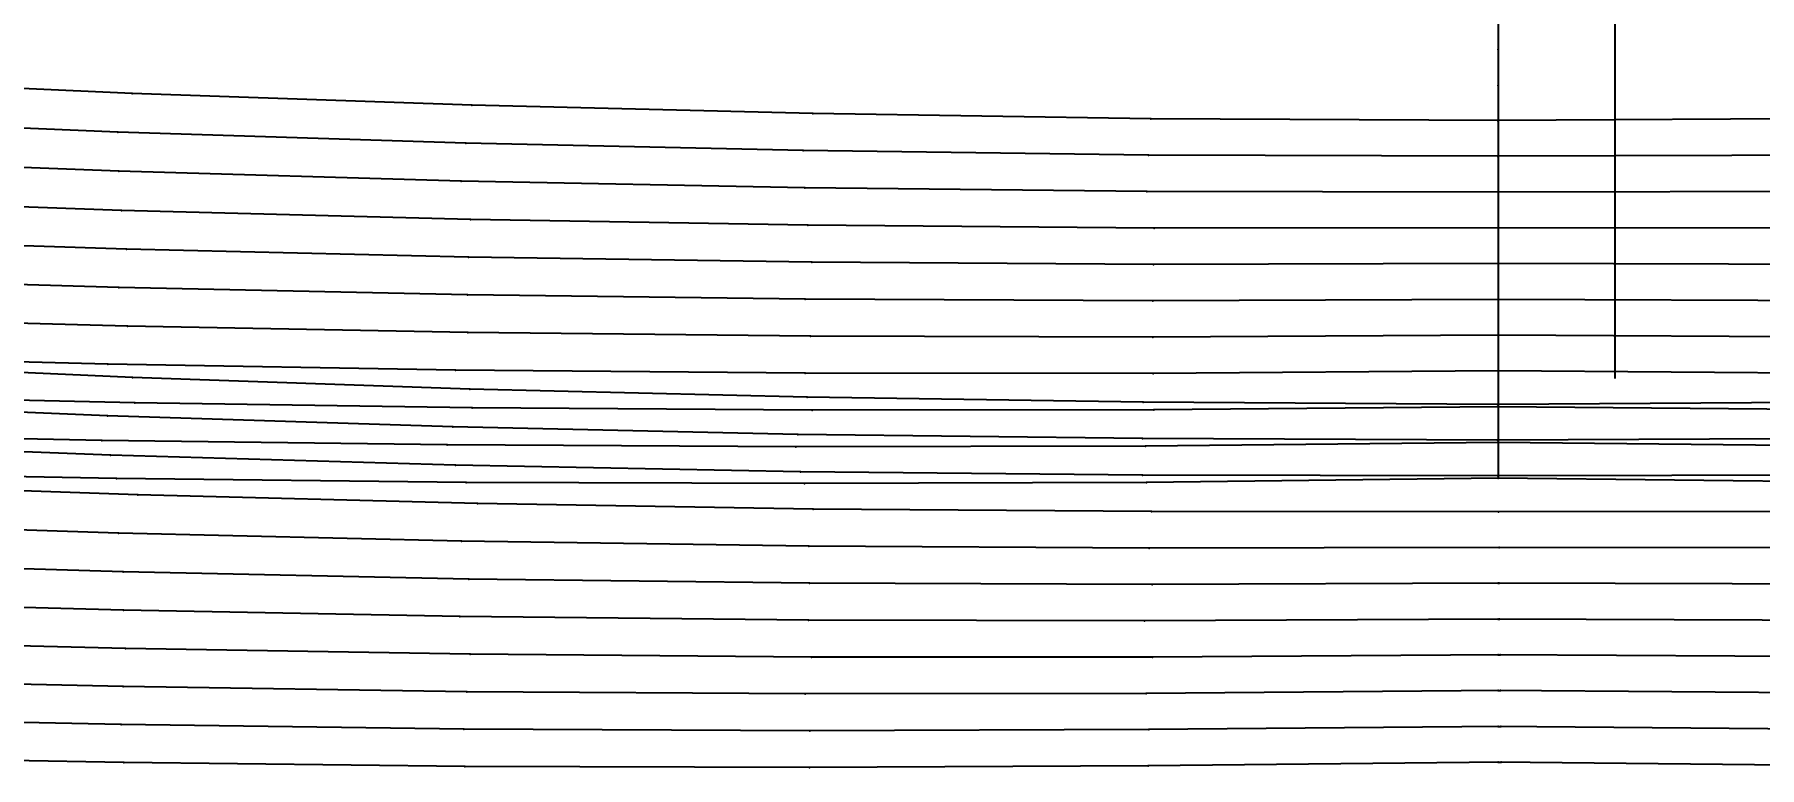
# Model space of a CAD drawing. Extents: x -2408 to 1029, y -526 to 2095.
# Drawn here: x 171.2 to 248.3, y 1360.6 to 1393.4 of the extents above; entities that cross this region are included whole.
import ezdxf

# ---------------------------------------------------------------- set-up
doc = ezdxf.new("R2010")
doc.units = 0

# ---------------------------------------------------------------- blocks, each defined once
blk = doc.blocks.new(' -30')
at = {"layer": '1'}
blk.add_lwpolyline([(-1.822108, 927.580418), (-16.794361, 925.711826), (-31.978719, 923.97667), (-46.98648, 922.420731), (-62.169353, 920.997894), (-77.205471, 919.740092), (-92.200495, 918.670787), (-107.263969, 917.80739), (-122.337368, 917.127779), (-137.399432, 916.603183), (-153.063196, 916.222007), (-168.182684, 916.006579), (-184.046402, 915.898361), (-184.074268, 915.898438), (-199.938067, 916.004481), (-214.971179, 916.217039), (-230.058452, 916.580001), (-245.141658, 917.098852), (-260.166828, 917.769134)], dxfattribs=at)
at = {"layer": '14'}
blk.add_lwpolyline([(-0.757536, 940.527919), (-15.940118, 938.605887), (-30.87374, 936.874205), (-46.092948, 935.272004), (-61.414536, 933.816243), (-76.664402, 932.52245), (-91.927384, 931.415126), (-107.365219, 930.517209), (-122.837829, 929.817914), (-138.044634, 929.296394), (-153.318469, 928.91942), (-168.467914, 928.682897), (-184.047356, 928.598633), (-184.047356, 928.598633), (-199.59272, 928.680167), (-214.717166, 928.914504), (-229.973089, 929.289697), (-245.16976, 929.809888), (-260.640927, 930.508343)], dxfattribs=at)
at = {"layer": '2'}
for p in [(-184.047356, 928.598633), (-184.047356, 928.598633), (-184.046402, 915.898361)]:
    blk.add_point(p, dxfattribs=at)
at = {"layer": '3'}
for p in [(-245.16976, 929.809888), (-229.973089, 929.289697), (-214.717166, 928.914504), (-199.59272, 928.680167), (-184.047356, 928.598633), (-245.141658, 917.098852), (-230.058452, 916.580001), (-214.971179, 916.217039), (-199.938067, 916.004481), (-184.074268, 915.898438)]:
    blk.add_point(p, dxfattribs=at)
at = {"layer": '4'}
for p in [(-184.047356, 928.598633), (-184.074268, 915.898438)]:
    blk.add_point(p, dxfattribs=at)
at = {"layer": '8'}
blk.add_lwpolyline([(-184.047356, 973.941116), (-184.047356, 958.07069), (-184.047356, 942.971393), (-184.047356, 928.598633)], dxfattribs=at)
blk = doc.blocks.new(' -31')
at = {"layer": '1'}
blk.add_lwpolyline([(-1.074514, 925.367278), (-16.06261, 923.572989), (-31.47287, 921.884902), (-46.493921, 920.393102), (-61.572107, 919.043186), (-76.619964, 917.846516), (-92.136863, 916.803973), (-107.210379, 916.000315), (-122.478068, 915.366588), (-137.565771, 914.888206), (-152.719418, 914.558583), (-168.281208, 914.372055), (-184.086952, 914.298553), (-184.086952, 914.298553), (-199.963252, 914.370587), (-215.375675, 914.554072), (-230.820305, 914.890663), (-246.261205, 915.384291), (-261.705159, 916.032831)], dxfattribs=at)
at = {"layer": '14'}
blk.add_lwpolyline([(-0.871421, 938.191961), (-15.893527, 936.374721), (-31.283849, 934.674336), (-46.339933, 933.166615), (-61.499473, 931.795298), (-76.583279, 930.582744), (-91.894587, 929.541931), (-106.931192, 928.727872), (-122.199121, 928.085378), (-137.775776, 927.593505), (-152.883698, 927.257584), (-168.372823, 927.050214), (-184.047356, 926.998444), (-184.047356, 926.998444), (-199.687344, 927.047208), (-215.150567, 927.252064), (-230.240265, 927.585927), (-245.805788, 928.076104), (-261.071262, 928.717405)], dxfattribs=at)
at = {"layer": '2'}
for p in [(-184.047356, 926.998444), (-184.047356, 926.998444), (-184.086952, 914.298553)]:
    blk.add_point(p, dxfattribs=at)
at = {"layer": '3'}
for p in [(-245.805788, 928.076104), (-230.240265, 927.585927), (-215.150567, 927.252064), (-199.687344, 927.047208), (-184.047356, 926.998444), (-246.261205, 915.384291), (-230.820305, 914.890663), (-215.375675, 914.554072), (-199.963252, 914.370587), (-184.086952, 914.298553)]:
    blk.add_point(p, dxfattribs=at)
at = {"layer": '4'}
for p in [(-184.047356, 926.998444), (-184.086952, 914.298553)]:
    blk.add_point(p, dxfattribs=at)
at = {"layer": '8'}
blk.add_lwpolyline([(-184.047356, 972.340927), (-184.047356, 956.470501), (-184.047356, 941.371204), (-184.047356, 926.998444)], dxfattribs=at)
blk = doc.blocks.new(' -32')
at = {"layer": '1'}
blk.add_lwpolyline([(0.117968, 923.23896), (-15.214274, 921.474065), (-30.522857, 919.862977), (-45.88647, 918.397328), (-60.859108, 917.114579), (-76.249028, 915.952396), (-91.588529, 914.980765), (-107.002695, 914.212389), (-122.425182, 913.622015), (-137.838376, 913.177954), (-153.26878, 912.883524), (-168.495711, 912.737804), (-184.061375, 912.698288), (-184.061375, 912.698288), (-199.962922, 912.737573), (-215.258527, 912.885019), (-230.699154, 913.181996), (-246.136612, 913.630204), (-261.623803, 914.227913)], dxfattribs=at)
at = {"layer": '14'}
blk.add_lwpolyline([(-0.029895, 936.012998), (-15.497729, 934.217485), (-30.698433, 932.609474), (-46.199172, 931.124613), (-61.159001, 929.831944), (-76.686469, 928.649492), (-91.799121, 927.689282), (-107.237239, 926.91538), (-122.846364, 926.31506), (-138.127724, 925.880585), (-153.461313, 925.582082), (-168.67062, 925.416402), (-184.047356, 925.398254), (-184.047356, 925.398254), (-199.764138, 925.415592), (-215.064354, 925.583533), (-230.450975, 925.885648), (-245.766268, 926.324945), (-261.398688, 926.931507)], dxfattribs=at)
at = {"layer": '2'}
for p in [(-184.047356, 925.398254), (-184.047356, 925.398254), (-184.061375, 912.698288)]:
    blk.add_point(p, dxfattribs=at)
at = {"layer": '3'}
for p in [(-245.766268, 926.324945), (-230.450975, 925.885648), (-215.064354, 925.583533), (-199.764138, 925.415592), (-184.047356, 925.398254), (-246.136612, 913.630204), (-230.699154, 913.181996), (-215.258527, 912.885019), (-199.962922, 912.737573), (-184.061375, 912.698288)]:
    blk.add_point(p, dxfattribs=at)
at = {"layer": '4'}
for p in [(-184.047356, 925.398254), (-184.061375, 912.698288)]:
    blk.add_point(p, dxfattribs=at)
at = {"layer": '8'}
blk.add_lwpolyline([(-184.047356, 970.740738), (-184.047356, 954.870277), (-184.047356, 939.770982), (-184.047356, 925.398254)], dxfattribs=at)
blk = doc.blocks.new(' -33')
at = {"layer": '1'}
blk.add_lwpolyline([(-1.2104, 920.84544), (-16.319175, 919.193337), (-31.48102, 917.677584), (-46.61768, 916.304625), (-62.01489, 915.05757), (-77.176336, 913.98838), (-92.187636, 913.108409), (-107.370381, 912.411744), (-122.542306, 911.879728), (-137.736157, 911.482347), (-152.932617, 911.226068), (-168.043829, 911.109881), (-184.035473, 911.098022), (-184.035473, 911.098022), (-199.560304, 911.104702), (-214.695056, 911.214872), (-229.713963, 911.461238), (-244.911545, 911.851821), (-260.047911, 912.375349)], dxfattribs=at)
at = {"layer": '14'}
blk.add_lwpolyline([(-0.109531, 933.755664), (-15.360405, 932.061884), (-30.334394, 930.546275), (-45.615075, 929.143712), (-61.002853, 927.87232), (-76.308229, 926.767637), (-91.848563, 925.843836), (-107.023669, 925.137568), (-122.364776, 924.591161), (-137.982656, 924.18576), (-153.09931, 923.925015), (-168.617599, 923.787093), (-184.047356, 923.798065), (-184.047356, 923.798065), (-199.442512, 923.783658), (-214.933856, 923.91853), (-230.030932, 924.176649), (-245.635748, 924.579705), (-260.97185, 925.124213)], dxfattribs=at)
at = {"layer": '2'}
for p in [(-184.047356, 923.798065), (-184.047356, 923.798065), (-184.035473, 911.098022)]:
    blk.add_point(p, dxfattribs=at)
at = {"layer": '3'}
for p in [(-245.635748, 924.579705), (-230.030932, 924.176649), (-214.933856, 923.91853), (-199.442512, 923.783658), (-184.047356, 923.798065), (-244.911545, 911.851821), (-229.713963, 911.461238), (-214.695056, 911.214872), (-199.560304, 911.104702), (-184.035473, 911.098022)]:
    blk.add_point(p, dxfattribs=at)
at = {"layer": '4'}
for p in [(-184.047356, 923.798065), (-184.035473, 911.098022)]:
    blk.add_point(p, dxfattribs=at)
at = {"layer": '8'}
blk.add_lwpolyline([(-184.047356, 969.140549), (-184.047356, 953.270088), (-184.047356, 938.170793), (-184.047356, 923.798065)], dxfattribs=at)
blk = doc.blocks.new(' -34')
at = {"layer": '1'}
blk.add_lwpolyline([(-1.122059, 918.654773), (-16.32217, 917.059944), (-31.483562, 915.612101), (-46.832805, 914.287485), (-62.019091, 913.117373), (-77.21644, 912.104717), (-92.353479, 911.275165), (-107.570233, 910.629647), (-122.678575, 910.145132), (-137.905092, 909.786411), (-153.296749, 909.562998), (-168.46217, 909.479386), (-184.012451, 909.49791), (-184.012451, 909.49791), (-199.658235, 909.475968), (-214.896668, 909.557674), (-230.427762, 909.782645), (-245.767545, 910.145196), (-261.292611, 910.647728)], dxfattribs=at)
at = {"layer": '14'}
blk.add_lwpolyline([(-0.484855, 931.500543), (-15.863097, 929.870438), (-30.874372, 928.422447), (-46.581734, 927.050923), (-61.031049, 925.917296), (-76.077343, 924.891031), (-91.358701, 924.039404), (-106.910165, 923.365122), (-122.582563, 922.852771), (-137.891952, 922.494479), (-153.272511, 922.263855), (-168.58151, 922.159106), (-184.047356, 922.197876), (-184.047356, 922.197876), (-199.478289, 922.155447), (-214.760284, 922.256951), (-230.120326, 922.484644), (-245.41609, 922.840358), (-261.082202, 923.350452)], dxfattribs=at)
at = {"layer": '2'}
for p in [(-184.047356, 922.197876), (-184.047356, 922.197876), (-184.012451, 909.49791)]:
    blk.add_point(p, dxfattribs=at)
at = {"layer": '3'}
for p in [(-245.41609, 922.840358), (-230.120326, 922.484644), (-214.760284, 922.256951), (-199.478289, 922.155447), (-184.047356, 922.197876), (-245.767545, 910.145196), (-230.427762, 909.782645), (-214.896668, 909.557674), (-199.658235, 909.475968), (-184.012451, 909.49791)]:
    blk.add_point(p, dxfattribs=at)
at = {"layer": '4'}
for p in [(-184.047356, 922.197876), (-184.012451, 909.49791)]:
    blk.add_point(p, dxfattribs=at)
at = {"layer": '8'}
blk.add_lwpolyline([(-184.047356, 967.540359), (-184.047356, 951.669899), (-184.047356, 936.570604), (-184.047356, 922.197876)], dxfattribs=at)
blk = doc.blocks.new(' -35')
at = {"layer": '1'}
blk.add_lwpolyline([(-1.331187, 916.461199), (-16.228949, 914.967156), (-31.448686, 913.574273), (-46.565287, 912.319465), (-61.807496, 911.199641), (-76.808087, 910.258563), (-92.071399, 909.476472), (-107.196256, 908.87852), (-122.494073, 908.426062), (-137.774086, 908.100987), (-153.145767, 907.908955), (-168.352186, 907.852574), (-184.046021, 907.897415), (-184.007549, 907.897491), (-199.53491, 907.848851), (-214.8672, 907.901487), (-230.101982, 908.087931), (-245.560677, 908.41424), (-261.00138, 908.870145)], dxfattribs=at)
at = {"layer": '14'}
blk.add_lwpolyline([(0.943787, 929.472944), (-14.151574, 927.926407), (-29.569388, 926.489421), (-45.099253, 925.179927), (-60.541408, 924.017085), (-75.99377, 923.020384), (-91.675127, 922.207711), (-106.895291, 921.598181), (-122.23912, 921.136723), (-137.854623, 920.806728), (-152.969878, 920.610716), (-168.561992, 920.532413), (-184.047356, 920.597687), (-184.047356, 920.597687), (-199.497536, 920.528545), (-215.061828, 920.60332), (-230.156451, 920.796217), (-245.757363, 921.123319), (-261.094105, 921.582282)], dxfattribs=at)
at = {"layer": '2'}
for p in [(-184.047356, 920.597687), (-184.047356, 920.597687), (-184.046021, 907.897415)]:
    blk.add_point(p, dxfattribs=at)
at = {"layer": '3'}
for p in [(-245.757363, 921.123319), (-230.156451, 920.796217), (-215.061828, 920.60332), (-199.497536, 920.528545), (-184.047356, 920.597687), (-245.560677, 908.41424), (-230.101982, 908.087931), (-214.8672, 907.901487), (-199.53491, 907.848851), (-184.007549, 907.897491)]:
    blk.add_point(p, dxfattribs=at)
at = {"layer": '4'}
for p in [(-184.047356, 920.597687), (-184.007549, 907.897491)]:
    blk.add_point(p, dxfattribs=at)
at = {"layer": '7'}
blk.add_line((-178.812504, 925.101852), (-178.812504, 961.312027), dxfattribs=at)
at = {"layer": '8'}
blk.add_lwpolyline([(-184.047356, 965.94017), (-184.047356, 950.06971), (-184.047356, 934.970414), (-184.047356, 920.597687)], dxfattribs=at)
blk = doc.blocks.new(' -36')
at = {"layer": '1'}
blk.add_lwpolyline([(0.366159, 914.490822), (-14.855243, 913.015167), (-30.168469, 911.661785), (-45.412518, 910.43988), (-60.922781, 909.345475), (-76.188734, 908.436381), (-91.758054, 907.688403), (-107.040549, 907.127508), (-122.547447, 906.707099), (-137.837701, 906.41608), (-153.129541, 906.255611), (-168.307947, 906.226378), (-184.045563, 906.297302), (-183.987007, 906.297607), (-199.867201, 906.222146), (-214.899194, 906.247863), (-230.504272, 906.409899), (-245.550474, 906.695297), (-260.708266, 907.103071)], dxfattribs=at)
at = {"layer": '14'}
blk.add_lwpolyline([(0.032828, 927.222548), (-15.463604, 925.711815), (-30.570664, 924.373105), (-45.791009, 923.151527), (-60.919749, 922.072863), (-76.05752, 921.156435), (-91.414875, 920.414455), (-106.977524, 919.836891), (-122.618398, 919.408825), (-137.869685, 919.122493), (-153.219026, 918.955266), (-168.558692, 918.906939), (-184.047356, 918.997421), (-184.047356, 918.997421), (-199.50061, 918.902875), (-214.81249, 918.947515), (-230.140305, 919.111343), (-245.376549, 919.394593), (-261.009089, 919.819827)], dxfattribs=at)
at = {"layer": '2'}
for p in [(-184.047356, 918.997421), (-184.047356, 918.997421), (-184.045563, 906.297302)]:
    blk.add_point(p, dxfattribs=at)
at = {"layer": '3'}
for p in [(-245.376549, 919.394593), (-230.140305, 919.111343), (-214.81249, 918.947515), (-199.50061, 918.902875), (-184.047356, 918.997421), (-245.550474, 906.695297), (-230.504272, 906.409899), (-214.899194, 906.247863), (-199.867201, 906.222146), (-183.987007, 906.297607)]:
    blk.add_point(p, dxfattribs=at)
at = {"layer": '4'}
for p in [(-184.047356, 918.997421), (-183.987007, 906.297607)]:
    blk.add_point(p, dxfattribs=at)
at = {"layer": '7'}
blk.add_line((-178.812504, 923.493042), (-178.812504, 959.702759), dxfattribs=at)
at = {"layer": '8'}
blk.add_lwpolyline([(-184.047356, 964.339905), (-184.047356, 948.469478), (-184.047356, 933.370181), (-184.047356, 918.997421)], dxfattribs=at)
blk = doc.blocks.new(' -37')
at = {"layer": '1'}
blk.add_lwpolyline([(0.507643, 912.382616), (-14.778713, 910.959608), (-30.220891, 909.651627), (-45.528684, 908.478979), (-60.863939, 907.45052), (-76.192555, 906.592417), (-91.529829, 905.905755), (-106.526015, 905.393559), (-122.442326, 904.997173), (-137.300377, 904.743644), (-153.220751, 904.604897), (-168.169346, 904.601247), (-184.04583, 904.696655), (-183.96656, 904.697189), (-199.509102, 904.598301), (-214.7639, 904.59662), (-230.042757, 904.723089), (-245.459677, 904.980259), (-260.667258, 905.352559)], dxfattribs=at)
at = {"layer": '14'}
blk.add_lwpolyline([(1.361923, 925.227311), (-14.120774, 923.76841), (-29.615894, 922.442596), (-45.226793, 921.236907), (-60.743267, 920.182351), (-75.782494, 919.324538), (-91.259002, 918.626357), (-106.444216, 918.102362), (-121.733901, 917.71492), (-137.317545, 917.449799), (-152.973728, 917.306), (-168.57124, 917.282788), (-184.047356, 917.397232), (-184.047356, 917.397232), (-199.487877, 917.278543), (-215.056839, 917.297805), (-230.690727, 917.437925), (-246.258611, 917.699673), (-261.53958, 918.084109)], dxfattribs=at)
at = {"layer": '2'}
for p in [(-184.047356, 917.397232), (-184.047356, 917.397232), (-184.04583, 904.696655)]:
    blk.add_point(p, dxfattribs=at)
at = {"layer": '3'}
for p in [(-184.047356, 931.769992), (-246.258611, 917.699673), (-230.690727, 917.437925), (-215.056839, 917.297805), (-199.487877, 917.278543), (-184.047356, 917.397232), (-245.459677, 904.980259), (-230.042757, 904.723089), (-214.7639, 904.59662), (-199.509102, 904.598301), (-183.96656, 904.697189)]:
    blk.add_point(p, dxfattribs=at)
at = {"layer": '4'}
for p in [(-184.047356, 917.397232), (-183.96656, 904.697189)]:
    blk.add_point(p, dxfattribs=at)
at = {"layer": '7'}
blk.add_line((-178.812504, 921.884689), (-178.812504, 958.093872), dxfattribs=at)
at = {"layer": '8'}
blk.add_lwpolyline([(-184.047356, 962.739716), (-184.047356, 946.869289), (-184.047356, 931.769992), (-184.047356, 917.397232)], dxfattribs=at)
blk = doc.blocks.new(' -38')
at = {"layer": '1'}
blk.add_lwpolyline([(0.404646, 910.275068), (-14.93296, 908.905446), (-30.861093, 907.615277), (-45.800218, 906.524894), (-61.198361, 905.54693), (-76.478171, 904.74749), (-91.894362, 904.110273), (-107.28555, 903.63106), (-122.710982, 903.285736), (-137.822531, 903.060963), (-153.25125, 902.956335), (-168.509522, 902.978521), (-184.045391, 903.096237), (-183.94804, 903.097), (-199.804087, 902.973026), (-215.057594, 902.948504), (-230.192646, 903.048387), (-245.571293, 903.275358), (-260.691583, 903.612186)], dxfattribs=at)
at = {"layer": '14'}
blk.add_lwpolyline([(-0.832111, 922.914813), (-15.949796, 921.564841), (-31.835178, 920.277831), (-46.32422, 919.220093), (-61.471715, 918.252465), (-76.88532, 917.438952), (-91.954189, 916.816405), (-107.426842, 916.331711), (-122.943291, 915.983638), (-138.052843, 915.764713), (-153.295465, 915.656275), (-168.59928, 915.659886), (-184.047356, 915.797043), (-184.047356, 915.797043), (-199.4597, 915.655474), (-214.735102, 915.647796), (-229.955349, 915.752441), (-245.04861, 915.967862), (-260.554833, 916.312619)], dxfattribs=at)
at = {"layer": '2'}
for p in [(-184.047356, 915.797043), (-184.047356, 915.797043), (-184.045391, 903.096237)]:
    blk.add_point(p, dxfattribs=at)
at = {"layer": '3'}
for p in [(-184.047356, 930.169803), (-245.04861, 915.967862), (-229.955349, 915.752441), (-214.735102, 915.647796), (-199.4597, 915.655474), (-184.047356, 915.797043), (-245.571293, 903.275358), (-230.192646, 903.048387), (-215.057594, 902.948504), (-199.804087, 902.973026), (-183.94804, 903.097)]:
    blk.add_point(p, dxfattribs=at)
at = {"layer": '4'}
for p in [(-184.047356, 915.797043), (-183.94804, 903.097)]:
    blk.add_point(p, dxfattribs=at)
at = {"layer": '7'}
blk.add_line((-178.812504, 920.276642), (-178.812504, 956.485443), dxfattribs=at)
at = {"layer": '8'}
blk.add_lwpolyline([(-184.047356, 961.139526), (-184.047356, 945.2691), (-184.047356, 930.169803), (-184.047356, 915.797043)], dxfattribs=at)
blk = doc.blocks.new(' -39')
at = {"layer": '1'}
blk.add_lwpolyline([(-0.887692, 908.084533), (-16.006542, 906.796746), (-31.516378, 905.598314), (-46.653881, 904.54977), (-61.887216, 903.640983), (-77.043015, 902.9045), (-92.062363, 902.332166), (-107.229754, 901.898197), (-122.720984, 901.584048), (-137.893478, 901.3881), (-153.453414, 901.311263), (-168.541841, 901.357225), (-184.045658, 901.495895), (-183.930225, 901.496964), (-199.677776, 901.351716), (-214.842054, 901.302601), (-230.323256, 901.376858), (-245.661867, 901.573951), (-261.103776, 901.886833)], dxfattribs=at)
at = {"layer": '14'}
blk.add_lwpolyline([(1.285714, 921.031759), (-14.201068, 919.688187), (-29.808469, 918.459754), (-45.316086, 917.364998), (-60.832369, 916.417871), (-75.842764, 915.667055), (-91.255424, 915.066441), (-106.313921, 914.624392), (-121.465458, 914.307104), (-136.940675, 914.102877), (-152.55203, 914.011987), (-168.225904, 914.035936), (-184.047356, 914.196854), (-184.047356, 914.196854), (-199.832109, 914.03125), (-215.476788, 914.002958), (-231.06513, 914.089778), (-246.52356, 914.290222), (-261.664871, 914.604067)], dxfattribs=at)
at = {"layer": '2'}
for p in [(-184.047356, 914.196854), (-184.047356, 914.196854), (-184.045658, 901.495895)]:
    blk.add_point(p, dxfattribs=at)
at = {"layer": '3'}
for p in [(-184.047356, 928.569614), (-246.52356, 914.290222), (-231.06513, 914.089778), (-215.476788, 914.002958), (-199.832109, 914.03125), (-184.047356, 914.196854), (-245.661867, 901.573951), (-230.323256, 901.376858), (-183.930225, 901.496964), (-214.842054, 901.302601), (-199.677776, 901.351716)]:
    blk.add_point(p, dxfattribs=at)
at = {"layer": '4'}
for p in [(-184.047356, 914.196854), (-183.930225, 901.496964)]:
    blk.add_point(p, dxfattribs=at)
at = {"layer": '7'}
blk.add_line((-178.812504, 918.669662), (-178.812504, 954.878311), dxfattribs=at)
at = {"layer": '8'}
blk.add_lwpolyline([(-184.047356, 959.539337), (-184.047356, 943.668911), (-184.047356, 928.569614), (-184.047356, 914.196854)], dxfattribs=at)
blk = doc.blocks.new(' -40')
at = {"layer": '1'}
blk.add_lwpolyline([(-1.199172, 906.008787), (-16.346794, 904.770506), (-31.578643, 903.643143), (-46.687439, 902.645919), (-61.936624, 901.785496), (-77.0967, 901.096306), (-92.360879, 900.559394), (-107.579503, 900.162781), (-122.850505, 899.885836), (-137.997271, 899.718414), (-153.270541, 899.667159), (-168.291118, 899.733583), (-184.0452, 899.895477), (-183.912659, 899.896851), (-199.709362, 899.729333), (-214.85637, 899.657906), (-230.278708, 899.70681), (-245.541039, 899.874438), (-260.812625, 900.151127)], dxfattribs=at)
at = {"layer": '14'}
blk.add_lwpolyline([(0.122798, 918.869865), (-14.942158, 917.621551), (-30.129088, 916.477693), (-45.212453, 915.461616), (-60.303449, 914.586908), (-75.665444, 913.864543), (-91.404999, 913.294914), (-106.742722, 912.88376), (-122.129587, 912.597901), (-137.786465, 912.425783), (-152.937606, 912.366902), (-168.278892, 912.414846), (-184.047356, 912.596664), (-184.047356, 912.596664), (-199.779037, 912.410013), (-215.091359, 912.357645), (-230.219509, 912.412385), (-245.858515, 912.580462), (-261.233991, 912.862601)], dxfattribs=at)
at = {"layer": '2'}
for p in [(-184.047356, 912.596664), (-184.047356, 912.596664), (-184.0452, 899.895477)]:
    blk.add_point(p, dxfattribs=at)
at = {"layer": '3'}
for p in [(-184.047356, 926.969392), (-245.858515, 912.580462), (-230.219509, 912.412385), (-215.091359, 912.357645), (-199.779037, 912.410013), (-184.047356, 912.596664), (-245.541039, 899.874438), (-183.912659, 899.896851), (-230.278708, 899.70681), (-214.85637, 899.657906), (-199.709362, 899.729333)]:
    blk.add_point(p, dxfattribs=at)
at = {"layer": '4'}
for p in [(-184.047356, 912.596664), (-183.912659, 899.896851)]:
    blk.add_point(p, dxfattribs=at)
at = {"layer": '7'}
blk.add_line((-178.812504, 917.062302), (-178.812504, 953.270493), dxfattribs=at)
at = {"layer": '8'}
blk.add_lwpolyline([(-184.047356, 957.939148), (-184.047356, 942.068687), (-184.047356, 926.969392), (-184.047356, 912.596664)], dxfattribs=at)

msp = doc.modelspace()

# ---------------------------------------------------------------- block references
at = {"layer": '1'}
for name in [' -32', ' -30', ' -34', ' -36', ' -38', ' -33', ' -35', ' -37', ' -31', ' -39', ' -40']:
    msp.add_blockref(name, (420.69429, 460.98861), dxfattribs=at)

doc.saveas('drawing.dxf')
